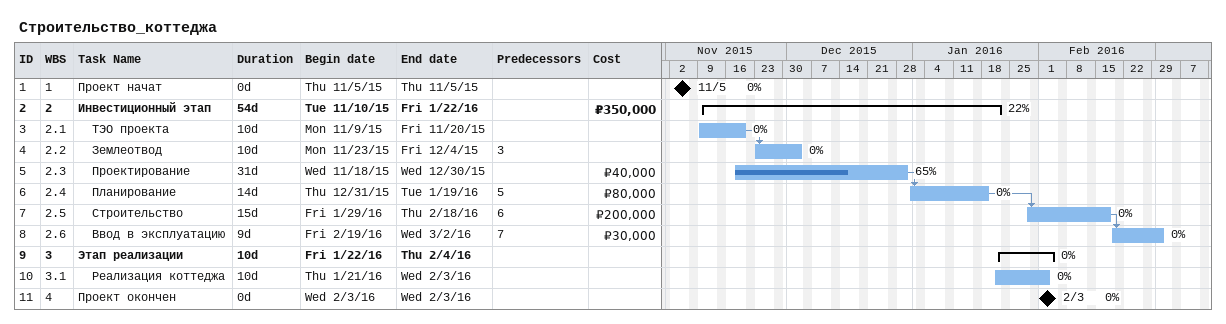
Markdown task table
Строительство_коттеджа

| ID | WBS | Task | Duration | Start | Finish | Predecessors | % complete | Cost (₽) |
|---|---|---|---|---|---|---|---|---|
| 1 | 1 | Проект начат | 0d | 2015-11-05 | 2015-11-05 |  | 0 |  |
| 2 | 2 | **Инвестиционный этап** | 54d | 2015-11-10 | 2016-01-22 |  | 22 | 350000 |
| 3 | 2.1 | ТЭО проекта | 10d | 2015-11-09 | 2015-11-20 |  | 0 |  |
| 4 | 2.2 | Землеотвод | 10d | 2015-11-23 | 2015-12-04 | 3 | 0 |  |
| 5 | 2.3 | Проектирование | 31d | 2015-11-18 | 2015-12-30 |  | 65 | 40000 |
| 6 | 2.4 | Планирование | 14d | 2015-12-31 | 2016-01-19 | 5 | 0 | 80000 |
| 7 | 2.5 | Строительство | 15d | 2016-01-29 | 2016-02-18 | 6 | 0 | 200000 |
| 8 | 2.6 | Ввод в эксплуатацию | 9d | 2016-02-19 | 2016-03-02 | 7 | 0 | 30000 |
| 9 | 3 | **Этап реализации** | 10d | 2016-01-22 | 2016-02-04 |  | 0 |  |
| 10 | 3.1 | Реализация коттеджа | 10d | 2016-01-21 | 2016-02-03 |  | 0 |  |
| 11 | 4 | Проект окончен | 0d | 2016-02-03 | 2016-02-03 |  | 0 |  |
